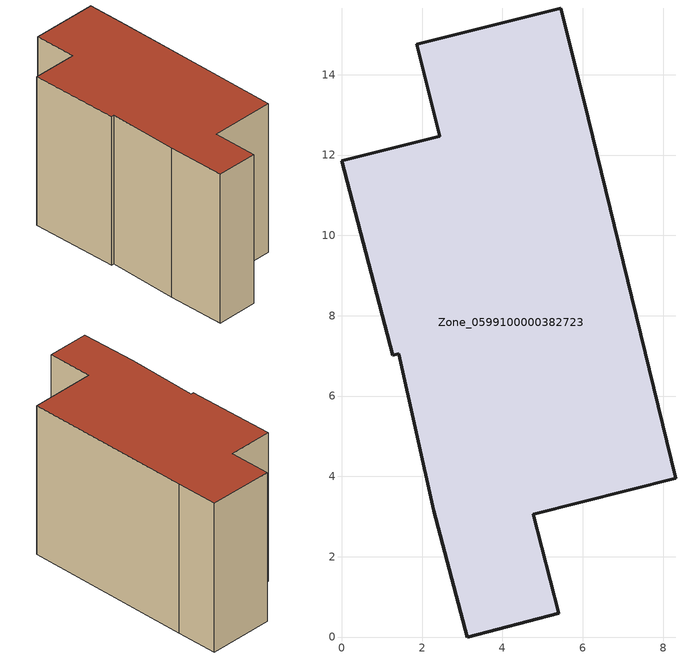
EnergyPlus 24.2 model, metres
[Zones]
Zone_0599100000382723
 floor ground (C_G): 0,11.86 2.44,12.47 1.87,14.76 5.45,15.66 6.03,13.37 8.32,3.95 4.77,3.06 5.41,0.59 3.12,0 2.3,3.14 1.42,7.06 1.27,7.02 z0
 wall outside (C_F): 2.3,3.14 3.12,0 5.41,0.59 4.77,3.06 8.32,3.95 6.03,13.37 5.45,15.66 1.87,14.76 2.44,12.47 0,11.86 1.27,7.02 1.42,7.06 2.3,3.14 z0:8.74
 roof outside (C_R): 1.42,7.06 2.3,3.14 3.12,0 5.41,0.59 4.77,3.06 8.32,3.95 6.03,13.37 5.45,15.66 1.87,14.76 2.44,12.47 0,11.86 1.27,7.02 z8.74
[BUILDING]
Pand.0599100000382723: North Axis=0; Terrain=City; Loads Convergence Tolerance Value=0.04; Temperature Convergence Tolerance Value=0.4; Solar Distribution=FullExterior; Maximum Number of Warmup Days=25; Minimum Number of Warmup Days=1
[Site:Location]
Rotterdam.The.Hague.AP_ZH_NLD Design_Conditions: Latitude=51.96; Longitude=4.45; Time Zone=1; Elevation=-4.5
[SITE:GROUNDTEMPERATURE:BUILDINGSURFACE]
18, 18, 18, 18, 18, 18, 18, 18, 18, 18, 18, 18
[MATERIAL] Thermal Absorptance=0.9; Solar Absorptance=0.7; Visible Absorptance=0.7
Name | Roughness | Thickness | Conductivity | Density | Specific Heat
G.TC.1992-2005 | MediumSmooth | 0.15 | 0.06 | 540 | 1210
F.TC.1992-2005 | Rough | 0.3 | 0.12 | 1920 | 840
R.TC.1992-2005 | MediumRough | 0.2 | 0.08 | 1500 | 1000
[CONSTRUCTION]
C_G: G.TC.1992-2005
C_F: F.TC.1992-2005
C_R: R.TC.1992-2005
[ZONE]
Zone_0599100000382723: Type=1; Multiplier=1; Ceiling Height=Autocalculate; Volume=Autocalculate; Floor Area=autocalculate; Part of Total Floor Area=Yes
[ZONEINFILTRATION:DESIGNFLOWRATE]
Infil_Zone_0599100000382723: Zone or ZoneList or Space or SpaceList=Zone_0599100000382723; Schedule=AlwaysOn; Design Flow Rate Calculation Method=Flow/Area; Flow Rate per Floor Area=0.0015; Constant Term Coefficient=1; Temperature Term Coefficient=0; Velocity Term Coefficient=0; Velocity Squared Term Coefficient=0
[HVACTEMPLATE:ZONE:IDEALLOADSAIRSYSTEM]
Zone_0599100000382723: Maximum Heating Supply Air Temperature=50; Minimum Cooling Supply Air Temperature=13; Maximum Heating Supply Air Humidity Ratio=0.0156; Minimum Cooling Supply Air Humidity Ratio=0.0077; Heating Limit=NoLimit; Cooling Limit=NoLimit; Dehumidification Control Type=ConstantSensibleHeatRatio; Cooling Sensible Heat Ratio=0.7; Dehumidification Setpoint=60; Humidification Control Type=None; Humidification Setpoint=30; Outdoor Air Method=None; Outdoor Air Flow Rate per Person=0.00944; Outdoor Air Flow Rate per Zone Floor Area=0; Outdoor Air Flow Rate per Zone=0; Demand Controlled Ventilation Type=None; Outdoor Air Economizer Type=NoEconomizer; Heat Recovery Type=None; Sensible Heat Recovery Effectiveness=0.7; Latent Heat Recovery Effectiveness=0.65
[ZONECONTROL:THERMOSTAT]
ThermostatControl_Zone_0599100000382723: Zone or ZoneList=Zone_0599100000382723; Control Type Schedule=DualSetpointControlType; Control 1=Thermostat_Zone_0599100000382723; Temperature Difference Between Cutout And Setpoint=0
[THERMOSTATSETPOINT:DUALSETPOINT]
Thermostat_Zone_0599100000382723: Heating Setpoint Temperature Schedule=HeatingSetpoint_Zone_0599100000382723; Cooling Setpoint Temperature Schedule=CoolingSetpoint_Zone_0599100000382723
[SCHEDULE:COMPACT]
HeatingSetpoint_Zone_0599100000382723: Through: 12/31, For: AllDays, Until: 24:00, 21
CoolingSetpoint_Zone_0599100000382723: Through: 12/31, For: AllDays, Until: 24:00, 24
DualSetpointControlType: Through: 12/31, For: AllDays, Until: 24:00, 4
AlwaysOn: Through: 12/31, For: AllDays, Until: 24:00, 1
